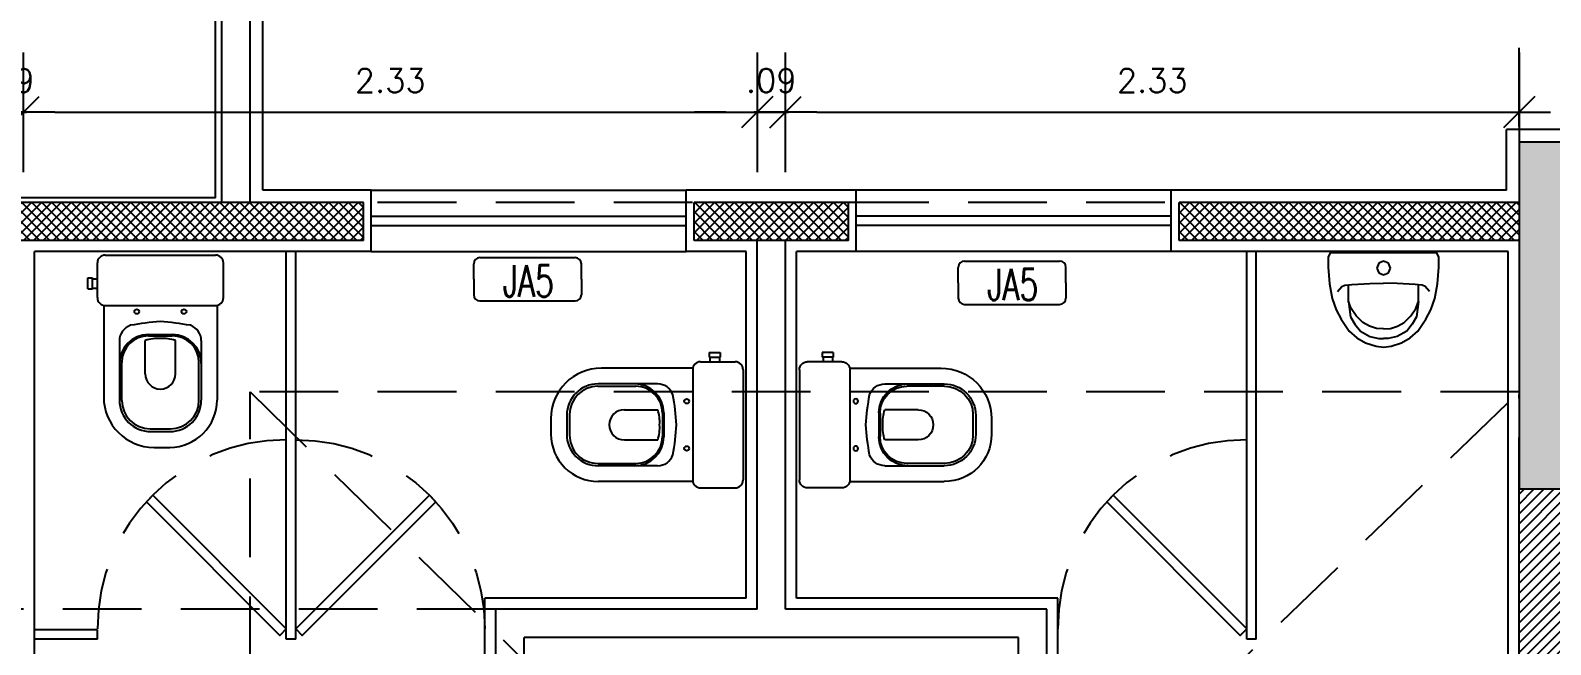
# Model space of a CAD drawing. Header units: millimetres. Extents: x 1658.6 to 1706.6, y -26.2 to 3.6.
# Drawn here: x 1677.317 to 1682.144, y -2.221 to -0.272 of the extents above; entities that cross this region are included whole.
import ezdxf
from ezdxf.enums import TextEntityAlignment as Align

# ---------------------------------------------------------------- set-up
doc = ezdxf.new("R2010")
doc.units = ezdxf.units.MM
doc.linetypes.add('DASHED2', pattern=[0.375, 0.25, -0.125])
doc.linetypes.add('HIDDEN', pattern=[0.375, 0.25, -0.125])
for name, color, linetype in [('COTA', 11, 'Continuous'), ('ESQUADRIA', 2, 'Continuous'), ('ESQUADRIA CT', 2, 'Continuous'), ('HACHURA 1', 8, 'Continuous'), ('HACHURIA', 11, 'Continuous'), ('INDICACOES', 2, 'Continuous'), ('MOBILIA', 4, 'Continuous'), ('PAREDE', 7, 'Continuous'), ('PILAR', 21, 'Continuous'), ('PROJECAO', 1, 'DASHED2'), ('WC', 4, 'Continuous')]:
    doc.layers.add(name, color=color, linetype=linetype)
doc.styles.add('ROMANS', font='romans.shx')
doc.dimstyles.new('Copy of TICK50', dxfattribs={"dimtxt": 0.075, "dimasz": 0.0995, "dimexe": 0.18, "dimexo": 0.0625, "dimgap": 0.063, "dimtad": 1, "dimrnd": 0.005, "dimzin": 4, "dimdsep": 46, "dimtxsty": 'ROMANS', "dimblk1": 'TICK', "dimblk2": 'TICK', "dimsah": 1, "dimcen": 0.09, "dimse1": 1, "dimse2": 1, "dimclrd": 256, "dimclrt": 2, "dimaunit": 1, "dimadec": 4, "dimazin": 0, "dimtfac": 1, "dimtix": 1, "dimtmove": 2, "dimatfit": 3, "dimldrblk": 'TICK', "dimfxl": 0.18, "dimtfillclr": 256, "dimtolj": 1, "dimtzin": 0, "dimlwd": -1, "dimarcsym": 0})

# ---------------------------------------------------------------- blocks, each defined once
blk = doc.blocks.new('IND ESQUADRIAS')
for p, q in [((-0.2564, 0.103), (-0.2564, 0.1762)), ((-0.2266, 0.206), (0.2266, 0.206)), ((0.2564, 0.103), (0.2564, 0.1762)), ((-0.2564, 0.103), (-0.2564, 0.0298)), ((0.2564, 0.103), (0.2564, 0.0298)), ((-0.2266, 0), (0.2266, 0))]:
    blk.add_line(p, q)
for centre, start, end in [((-0.2266, 0.1762), 90, 180), ((0.2266, 0.1762), 0, 90), ((-0.2266, 0.0298), 180, 270), ((0.2266, 0.0298), 270, 0)]:
    blk.add_arc(centre, 0.0298, start, end)
at = {"linetype": 'ByBlock', "style": 'ROMANS', "width": 0.7}
blk.add_attdef('P01', text='', height=0.15, dxfattribs=at).set_placement((0.0041, -0.0248), align=Align.BOTTOM_CENTER)
blk = doc.blocks.new('TICK')
at = {"layer": 'COTA'}
for p, q in [((0, 1.908), (0, -1.908)), ((-1, 0), (1, 0))]:
    blk.add_line(p, q, dxfattribs=at)
at = {"layer": 'COTA', "color": 2}
blk.add_line((0.5, 0.5), (-0.5, -0.5), dxfattribs=at)
blk = doc.blocks.new('*D74')
at = {"layer": 'COTA'}
blk.add_line((1676.8003, -2.298), (1676.8003, -4.124), dxfattribs=at)
at = {"layer": 'Defpoints', "color": 0}
for p in [(1678.8844, -2.1985), (1676.8003, -4.2235), (1678.2294, -4.2235)]:
    blk.add_point(p, dxfattribs=at)
at = {"layer": 'COTA', "xscale": 0.0995, "yscale": 0.0995, "zscale": 0.0995}
for p, rotation in [((1676.8003, -2.1985), 90), ((1676.8003, -4.2235), 270)]:
    blk.add_blockref('TICK', p, dxfattribs=dict(at, rotation=rotation))
at = {"layer": 'COTA', "color": 2, "insert": (1676.6998, -3.211), "char_height": 0.075, "attachment_point": 5, "rotation": 90, "style": 'ROMANS'}
blk.add_mtext('\\A1;2.03', dxfattribs=at)
blk = doc.blocks.new('*D73')
at = {"layer": 'COTA'}
for p, q in [((1676.8003, -2.009), (1676.8003, -1.9095)), ((1676.8003, -2.1085), (1676.8003, -2.1985)), ((1676.8003, -2.298), (1676.8003, -2.3975))]:
    blk.add_line(p, q, dxfattribs=at)
at = {"layer": 'Defpoints', "color": 0}
for p in [(1678.7944, -2.1085), (1676.8003, -2.1985), (1678.8844, -2.1985)]:
    blk.add_point(p, dxfattribs=at)
at = {"layer": 'COTA', "xscale": 0.0995, "yscale": 0.0995, "zscale": 0.0995}
for p, rotation in [((1676.8003, -2.1085), 270), ((1676.8003, -2.1985), 90)]:
    blk.add_blockref('TICK', p, dxfattribs=dict(at, rotation=rotation))
at = {"layer": 'COTA', "color": 2, "insert": (1676.6998, -2.1535), "char_height": 0.075, "attachment_point": 5, "rotation": 90, "style": 'ROMANS'}
blk.add_mtext('\\A1;.09', dxfattribs=at)
blk = doc.blocks.new('*D72')
at = {"layer": 'COTA'}
blk.add_line((1676.8003, -1.038), (1676.8003, -2.009), dxfattribs=at)
at = {"layer": 'Defpoints', "color": 0}
for p in [(1677.2044, -0.9385), (1676.8003, -2.1085), (1678.7944, -2.1085)]:
    blk.add_point(p, dxfattribs=at)
at = {"layer": 'COTA', "xscale": 0.0995, "yscale": 0.0995, "zscale": 0.0995}
for p, rotation in [((1676.8003, -0.9385), 90), ((1676.8003, -2.1085), 270)]:
    blk.add_blockref('TICK', p, dxfattribs=dict(at, rotation=rotation))
at = {"layer": 'COTA', "color": 2, "insert": (1676.6998, -1.5235), "char_height": 0.075, "attachment_point": 5, "rotation": 90, "style": 'ROMANS'}
blk.add_mtext('\\A1;1.17', dxfattribs=at)
blk = doc.blocks.new('*D70')
at = {"layer": 'COTA'}
blk.add_line((1676.8003, 1.6125), (1676.8003, -0.719), dxfattribs=at)
at = {"layer": 'Defpoints', "color": 0}
for p in [(1677.9244, 1.712), (1676.8003, -0.8185), (1677.2044, -0.8185)]:
    blk.add_point(p, dxfattribs=at)
at = {"layer": 'COTA', "xscale": 0.0995, "yscale": 0.0995, "zscale": 0.0995}
for p, rotation in [((1676.8003, 1.712), 90), ((1676.8003, -0.8185), 270)]:
    blk.add_blockref('TICK', p, dxfattribs=dict(at, rotation=rotation))
at = {"layer": 'COTA', "color": 2, "insert": (1676.6998, 0.4468), "char_height": 0.075, "attachment_point": 5, "rotation": 90, "style": 'ROMANS'}
blk.add_mtext('\\A1;2.53', dxfattribs=at)
blk = doc.blocks.new('*D60')
at = {"layer": 'COTA'}
blk.add_line((1679.8139, -0.5317), (1681.9449, -0.5317), dxfattribs=at)
at = {"layer": 'Defpoints', "color": 0}
for p in [(1682.0444, -0.5317), (1682.0444, -0.8185), (1679.7144, -0.9385)]:
    blk.add_point(p, dxfattribs=at)
at = {"layer": 'COTA', "xscale": 0.0995, "yscale": 0.0995, "zscale": 0.0995, "rotation": 180}
blk.add_blockref('TICK', (1679.7144, -0.5317), dxfattribs=at)
at = {"layer": 'COTA', "xscale": 0.0995, "yscale": 0.0995, "zscale": 0.0995}
blk.add_blockref('TICK', (1682.0444, -0.5317), dxfattribs=at)
at = {"layer": 'COTA', "color": 2, "insert": (1680.8794, -0.4312), "char_height": 0.075, "attachment_point": 5, "style": 'ROMANS'}
blk.add_mtext('\\A1;2.33', dxfattribs=at)
blk = doc.blocks.new('*D59')
at = {"layer": 'COTA'}
for p, q in [((1679.5249, -0.5317), (1679.4254, -0.5317)), ((1679.6244, -0.5317), (1679.7144, -0.5317)), ((1679.8139, -0.5317), (1679.9134, -0.5317))]:
    blk.add_line(p, q, dxfattribs=at)
at = {"layer": 'Defpoints', "color": 0}
for p in [(1679.7144, -0.5317), (1679.6244, -0.9385), (1679.7144, -0.9385)]:
    blk.add_point(p, dxfattribs=at)
at = {"layer": 'COTA', "xscale": 0.0995, "yscale": 0.0995, "zscale": 0.0995}
blk.add_blockref('TICK', (1679.6244, -0.5317), dxfattribs=at)
at = {"layer": 'COTA', "xscale": 0.0995, "yscale": 0.0995, "zscale": 0.0995, "rotation": 180}
blk.add_blockref('TICK', (1679.7144, -0.5317), dxfattribs=at)
at = {"layer": 'COTA', "color": 2, "insert": (1679.6694, -0.4312), "char_height": 0.075, "attachment_point": 5, "style": 'ROMANS'}
blk.add_mtext('\\A1;.09', dxfattribs=at)
blk = doc.blocks.new('*D58')
at = {"layer": 'COTA'}
blk.add_line((1677.3939, -0.5317), (1679.5249, -0.5317), dxfattribs=at)
at = {"layer": 'Defpoints', "color": 0}
for p in [(1679.6244, -0.5317), (1677.2944, -0.9385), (1679.6244, -0.9385)]:
    blk.add_point(p, dxfattribs=at)
at = {"layer": 'COTA', "xscale": 0.0995, "yscale": 0.0995, "zscale": 0.0995, "rotation": 180}
blk.add_blockref('TICK', (1677.2944, -0.5317), dxfattribs=at)
at = {"layer": 'COTA', "xscale": 0.0995, "yscale": 0.0995, "zscale": 0.0995}
blk.add_blockref('TICK', (1679.6244, -0.5317), dxfattribs=at)
at = {"layer": 'COTA', "color": 2, "insert": (1678.4594, -0.4312), "char_height": 0.075, "attachment_point": 5, "style": 'ROMANS'}
blk.add_mtext('\\A1;2.33', dxfattribs=at)
blk = doc.blocks.new('*D57')
at = {"layer": 'COTA'}
for p, q in [((1677.1049, -0.5317), (1677.0054, -0.5317)), ((1677.2044, -0.5317), (1677.2944, -0.5317)), ((1677.3939, -0.5317), (1677.4934, -0.5317))]:
    blk.add_line(p, q, dxfattribs=at)
at = {"layer": 'Defpoints', "color": 0}
for p in [(1677.2944, -0.5317), (1677.2044, -0.9385), (1677.2944, -0.9385)]:
    blk.add_point(p, dxfattribs=at)
at = {"layer": 'COTA', "xscale": 0.0995, "yscale": 0.0995, "zscale": 0.0995}
blk.add_blockref('TICK', (1677.2044, -0.5317), dxfattribs=at)
at = {"layer": 'COTA', "xscale": 0.0995, "yscale": 0.0995, "zscale": 0.0995, "rotation": 180}
blk.add_blockref('TICK', (1677.2944, -0.5317), dxfattribs=at)
at = {"layer": 'COTA', "color": 2, "insert": (1677.2494, -0.4312), "char_height": 0.075, "attachment_point": 5, "style": 'ROMANS'}
blk.add_mtext('\\A1;.09', dxfattribs=at)
blk = doc.blocks.new('*D28')
at = {"layer": 'COTA'}
for p, q in [((1681.9449, 2.321), (1681.8454, 2.321)), ((1682.0444, 2.321), (1682.2444, 2.321)), ((1682.3439, 2.321), (1682.4434, 2.321))]:
    blk.add_line(p, q, dxfattribs=at)
at = {"layer": 'Defpoints', "color": 0}
for p in [(1682.2444, 2.321), (1682.0444, -0.5768), (1682.2444, -0.8268)]:
    blk.add_point(p, dxfattribs=at)
at = {"layer": 'COTA', "xscale": 0.0995, "yscale": 0.0995, "zscale": 0.0995}
blk.add_blockref('TICK', (1682.0444, 2.321), dxfattribs=at)
at = {"layer": 'COTA', "xscale": 0.0995, "yscale": 0.0995, "zscale": 0.0995, "rotation": 180}
blk.add_blockref('TICK', (1682.2444, 2.321), dxfattribs=at)
at = {"layer": 'COTA', "color": 2, "insert": (1682.1444, 2.4215), "char_height": 0.075, "attachment_point": 5, "style": 'ROMANS'}
blk.add_mtext('\\A1;.20', dxfattribs=at)
blk = doc.blocks.new('*D49')
at = {"layer": 'COTA'}
blk.add_line((1678.1139, 2.321), (1681.9449, 2.321), dxfattribs=at)
at = {"layer": 'Defpoints', "color": 0}
for p in [(1682.0444, 2.321), (1678.0144, 1.802), (1682.0444, -0.5768)]:
    blk.add_point(p, dxfattribs=at)
at = {"layer": 'COTA', "xscale": 0.0995, "yscale": 0.0995, "zscale": 0.0995, "rotation": 180}
blk.add_blockref('TICK', (1678.0144, 2.321), dxfattribs=at)
at = {"layer": 'COTA', "xscale": 0.0995, "yscale": 0.0995, "zscale": 0.0995}
blk.add_blockref('TICK', (1682.0444, 2.321), dxfattribs=at)
at = {"layer": 'COTA', "color": 2, "insert": (1680.0294, 2.4215), "char_height": 0.075, "attachment_point": 5, "style": 'ROMANS'}
blk.add_mtext('\\A1;4.03', dxfattribs=at)
blk = doc.blocks.new('P60')
at = {"layer": 'ESQUADRIA CT'}
blk.add_lwpolyline([(-0.4444, 0.4031), (-0.4243, 0.4243), (0, 0), (-0.0206, -0.0206), (-0.4444, 0.4031)], dxfattribs=at)
at = {"layer": 'ESQUADRIA CT', "color": 1, "linetype": 'HIDDEN'}
blk.add_arc((0, 0), 0.6, 90, 180, dxfattribs=at)
blk = doc.blocks.new('bacia-acop-voug-pl')
at = {"layer": 'MOBILIA'}
for p, q in [((-0.175, 0), (0.175, 0)), ((-0.2, -0.135), (-0.2, -0.025)), ((0.2, -0.135), (0.2, -0.025)), ((-0.23, -0.1075), (-0.23, -0.0725)), ((-0.23, -0.0725), (-0.215, -0.0725)), ((-0.215, -0.1075), (-0.215, -0.0725)), ((-0.215, -0.075), (-0.2, -0.075)), ((-0.23, -0.1075), (-0.215, -0.1075)), ((-0.215, -0.105), (-0.2, -0.105)), ((-0.18, -0.1595), (-0.18, -0.45)), ((-0.175, -0.16), (0.175, -0.16)), ((0.18, -0.1595), (0.18, -0.46)), ((-0.13, -0.2713), (-0.13, -0.344)), ((-0.048, -0.377), (-0.048, -0.2711)), ((-0.038, -0.252), (0.038, -0.252)), ((-0.0375, -0.256), (0.0375, -0.256)), ((0.048, -0.377), (0.048, -0.2711)), ((0.13, -0.2713), (0.13, -0.344)), ((-0.13, -0.344), (-0.13, -0.46)), ((-0.1225, -0.461), (-0.1225, -0.341)), ((0.1225, -0.461), (0.1225, -0.341)), ((0.13, -0.344), (0.13, -0.46)), ((-0.0325, -0.551), (0.0325, -0.551)), ((-0.03, -0.56), (0.03, -0.56)), ((-0.02, -0.61), (0.03, -0.61))]:
    blk.add_line(p, q, dxfattribs=at)
for centre in [(-0.075, -0.179), (0.075, -0.179)]:
    blk.add_circle(centre, 0.0075, dxfattribs=at)
for centre, radius, start, end in [((-0.175, -0.025), 0.025, 90, 180), ((0.175, -0.025), 0.025, 0, 90), ((-0.175, -0.135), 0.025, 180, 270), ((0.175, -0.135), 0.025, 270, 0), ((-0.0781, -0.2717), 0.0519, 109.3784, 179.5279), ((0.0557, -1.0556), 0.8464, 93.7724, 100.2788), ((-0.0557, -1.0556), 0.8464, 79.7212, 86.2276), ((0.0781, -0.2717), 0.0519, 0.4721, 70.6216), ((-0.038, -0.344), 0.092, 90, 180), ((-0.0375, -0.341), 0.085, 90, 180), ((-0.0088, -0.3882), 0.1235, 85.9075, 108.4979), ((0.0088, -0.3882), 0.1235, 71.5021, 94.0925), ((0.0375, -0.341), 0.085, 0, 90), ((0.038, -0.344), 0.092, 0, 90), ((0, -0.377), 0.048, 180, 0), ((-0.02, -0.45), 0.16, 180, 270), ((-0.03, -0.46), 0.1, 180, 270), ((-0.0325, -0.461), 0.09, 180, 270), ((0.03, -0.46), 0.15, 270, 0), ((0.03, -0.46), 0.1, 270, 0), ((0.0325, -0.461), 0.09, 270, 0)]:
    blk.add_arc(centre, radius, start, end, dxfattribs=at)
blk = doc.blocks.new('bbbb')
for p, q in [((322.9919, 362.36), (322.9864, 362.3468)), ((323.0051, 362.3655), (322.9919, 362.36)), ((323.0184, 362.36), (323.0051, 362.3655)), ((323.0239, 362.3468), (323.0184, 362.36)), ((322.9864, 362.3468), (322.9919, 362.3335)), ((322.9919, 362.3335), (323.0051, 362.3281)), ((323.0051, 362.3281), (323.0184, 362.3335)), ((323.0184, 362.3335), (323.0239, 362.3468)), ((322.8786, 362.2824), (322.8902, 362.2959)), ((322.8902, 362.2959), (322.8988, 362.2997)), ((322.8988, 362.2997), (322.9181, 362.3016)), ((322.9085, 362.2545), (322.9085, 362.3007)), ((322.9181, 362.3016), (322.9671, 362.3045)), ((322.9671, 362.3045), (323.0051, 362.3051)), ((323.0431, 362.3045), (323.0051, 362.3051)), ((323.0922, 362.3016), (323.0431, 362.3045)), ((323.1114, 362.2997), (323.0922, 362.3016)), ((323.1018, 362.2545), (323.1018, 362.3007)), ((323.1201, 362.2959), (323.1114, 362.2997)), ((323.1316, 362.2824), (323.1201, 362.2959)), ((322.9162, 362.2353), (322.9085, 362.2545)), ((322.9085, 362.2545), (322.9142, 362.2123)), ((322.9296, 362.2151), (322.9162, 362.2353)), ((323.0806, 362.2151), (323.0941, 362.2353)), ((323.0941, 362.2353), (323.1018, 362.2545)), ((323.1018, 362.2545), (323.096, 362.2123)), ((322.9142, 362.2123), (322.9258, 362.1921)), ((322.9258, 362.1921), (322.9412, 362.1729)), ((322.9479, 362.1969), (322.9296, 362.2151)), ((322.9662, 362.1863), (322.9479, 362.1969)), ((323.0441, 362.1863), (323.0623, 362.1969)), ((323.0623, 362.1969), (323.0806, 362.2151)), ((323.0845, 362.1921), (323.0691, 362.1729)), ((323.096, 362.2123), (323.0845, 362.1921)), ((322.9412, 362.1729), (322.9671, 362.1584)), ((322.9854, 362.1805), (322.9662, 362.1863)), ((322.9671, 362.1584), (322.9922, 362.1527)), ((323.0051, 362.1792), (322.9854, 362.1805)), ((322.9922, 362.1527), (323.0051, 362.1522)), ((323.0051, 362.1792), (323.0248, 362.1805)), ((323.0181, 362.1527), (323.0051, 362.1522)), ((323.0431, 362.1584), (323.0181, 362.1527)), ((323.0248, 362.1805), (323.0441, 362.1863)), ((323.0691, 362.1729), (323.0431, 362.1584))]:
    blk.add_line(p, q)
blk.add_lwpolyline([(323.0051, 362.1289), (323.0258, 362.1315), (323.0547, 362.1402), (323.0787, 362.1546), (323.0999, 362.1729), (323.122, 362.2055), (323.1355, 362.2315), (323.147, 362.2632), (323.1537, 362.3036), (323.1576, 362.3487), (323.1576, 362.3766), (323.1518, 362.3889), (323.0051, 362.3889), (322.8584, 362.3889), (322.8526, 362.3766), (322.8526, 362.3487), (322.8565, 362.3036), (322.8632, 362.2632), (322.8748, 362.2315), (322.8883, 362.2055), (322.9104, 362.1729), (322.9316, 362.1546), (322.9556, 362.1402), (322.9845, 362.1315)], close=True)
blk = doc.blocks.new('ESTRUTURA(20-03-2019)')
at = {"layer": 'HACHURA 1'}
h = blk.add_hatch(dxfattribs=at)
h.set_pattern_fill('GRAVEL', color=256, scale=0.007, style=0)
h.set_pattern_definition([(228.0128, (-1645.26804, 13.482989), (-1.42240120861, -1.60020196627), [0.02392047, -2.368135]), (184.9697, (-1645.2840424, 13.465209), (2.133603451433, 0.177798745277), [0.04104835, -4.06378]), (132.5104, (-1645.324936, 13.461653), (1.77799870628, -1.95580191047), [0.02894374, -2.865429]), (267.2737, (-1645.394278, 13.417203), (0.17779922796, 3.555998855736), [0.03738035, -3.700648]), (292.8337, (-1645.396056, 13.379865), (-0.889002523885, 2.133601213104), [0.03665438, -3.628786]), (357.2737, (-1645.381832, 13.346083), (-3.555998855736, 0.17779922796), [0.03738035, -3.700648]), (37.6942, (-1645.3444944, 13.344305), (-2.311401460287, -1.77799841499), [0.04943358, -4.893917]), (72.2553, (-1645.3053784, 13.374531), (1.244602489583, 3.911601134423), [0.0466704, -4.620371]), (121.4296, (-1645.291154, 13.418981), (-1.42240036647, 2.3113972812), [0.03750691, -3.713185]), (175.2364, (-1645.310712, 13.450985), (1.95579846371, -0.17779833139), [0.04281991, -2.098173]), (222.3974, (-1645.3533844, 13.4545413), (-2.133600064207, -1.955797455545), [0.05537546, -5.482176]), (138.8141, (-1645.218256, 13.415425), (-1.2445992072, 1.066798359), [0.01890035, -1.871142]), (171.4692, (-1645.23248, 13.427871), (2.31139647169, -0.355600896003), [0.03595774, -3.559822]), (225, (-1645.26804, 13.4332), (-4e-17, -0.177799879), [0.02514463, -0.2263023]), (203.1986, (-1645.280486, 13.454541), (0.8890029978, 0.3556015592), [0.01354087, -1.340542]), (291.8014, (-1645.292932, 13.449207), (-0.1778001247, 0.5334003436), [0.01914962, -0.938336]), (30.9638, (-1645.28582, 13.431427), (0.53339943684, 0.3556002771), [0.0311024, -1.005641]), (161.5651, (-1645.25915, 13.44743), (0.3556001623, -0.1777997356), [0.02249009, -0.539763]), (16.3895, (-1645.396056, 13.449207), (1.77800098098, 0.5333988905), [0.03150616, -3.119116]), (70.3462, (-1645.36583, 13.458097), (-0.71119801821, -1.9557972342), [0.02643193, -2.616754]), (293.1986, (-1645.25915, 13.48299), (-0.3556015592, 0.8890029978), [0.0270816, -1.327004]), (343.6105, (-1645.248482, 13.458097), (-1.77800098098, 0.5333988905), [0.03150616, -3.119116]), (339.444, (-1645.396056, 13.338971), (-0.8890011035, 0.35559956852), [0.03038245, -1.488739]), (294.7751, (-1645.367608, 13.328303), (-0.88899792825, 1.95579909183), [0.02545704, -2.520252]), (66.8014, (-1645.257372, 13.30519), (0.3556015592, 0.8890029978), [0.0270816, -1.327004]), (17.354, (-1645.246704, 13.330081), (-2.31140012473, -0.71119892729), [0.02980481, -2.950668]), (69.444, (-1645.344494, 13.30519), (-0.35559956852, -0.8890011035), [0.01519126, -1.503936]), (101.3099, (-1645.26804, 13.30519), (-0.1777991224, 0.7111977223), [0.00906605, -0.89754]), (165.9638, (-1645.26982, 13.31408), (0.5334003748, -0.1777996923), [0.03665438, -0.6964335]), (186.009, (-1645.305378, 13.322969), (1.77799737811, 0.1777995848), [0.03396869, -3.362898]), (303.6901, (-1645.28582, 13.415425), (-0.177800061, 0.355599657), [0.02564268, -0.6154246]), (353.1572, (-1645.2715964, 13.394089), (3.022601249965, -0.355601592616), [0.04476899, -4.43212]), (60.9454, (-1645.227146, 13.388755), (-0.7111983456, -1.24459703276), [0.01830556, -1.812258]), (90, (-1645.21826, 13.40476), (-0.1778, 0.1778), [0.010668, -0.167132]), (120.2564, (-1645.308934, 13.328303), (0.71119849268, -1.24459937227), [0.02470069, -2.445373]), (48.0128, (-1645.32138, 13.349639), (1.42240120861, 1.60020196627), [0.04784101, -2.344216]), (0, (-1645.28938, 13.3852), (0.1778, 0.1778), [0.046228, -0.131572]), (325.3048, (-1645.243148, 13.385199), (-1.77799691937, 1.244600118334), [0.0281127, -2.783151]), (254.0546, (-1645.220034, 13.369197), (-0.17780045358, -0.71120169422), [0.02588803, -1.268519]), (207.646, (-1645.2271464, 13.344305), (-3.37819881343, -1.77800111823), [0.04215015, -4.172875]), (175.4261, (-1645.2644844, 13.324747), (-2.311400532332, 0.177799139785), [0.04459203, -4.414606]), (175.4261, (-1645.2644844, 13.324747), (-2.311400532332, 0.177799139785), [0.04459203, -4.414606])])
h.paths.add_polyline_path([(-15.85, 13.1716), (-18.06, 13.1716), (-18.06, 12.0716), (-17.86, 12.0716), (-17.86, 12.3716), (-17.86, 12.9716), (-15.85, 12.9716)])
at = {"layer": 'PILAR'}
blk.add_lwpolyline([(-15.85, 13.1716), (-18.06, 13.1716), (-18.06, 12.0716), (-17.86, 12.0716), (-17.86, 12.9716), (-15.85, 12.9716), (-15.85, 13.1716)], dxfattribs=at)
at = {"layer": 'PROJECAO', "color": 11}
for p, q in [((-22.09, 12.98), (-22.09, 15.6005)), ((-18.06, 12.98), (-22.09, 12.98)), ((-18.06, 12.38), (-22.09, 12.38)), ((-22.09, 8.48), (-22.09, 12.38)), ((-22.09, 12.38), (-18.11, 8.48)), ((-22.05, 8.52), (-18.06, 12.38)), ((-18.06, 10.86), (-18.06, 12.3716))]:
    blk.add_line(p, q, dxfattribs=at)

msp = doc.modelspace()

# ---------------------------------------------------------------- hatches: boundary and pattern name
at = {"layer": 'HACHURA 1'}
h = msp.add_hatch(dxfattribs=at)
h.set_pattern_fill('ANSI37', color=256, scale=0.007, style=0)
h.set_pattern_definition([(45, (114.639626, 43.499486), (-0.0157154482, 0.0157154482), []), (135, (114.639626, 43.499486), (-0.0157154482, -0.0157154482), [])])
h.paths.add_polyline_path([(1668.1444, 0.2215), (1667.9544, 0.2215), (1667.9544, 0.1015), (1668.1444, 0.1015)])
h.paths.add_polyline_path([(1669.9744, 0.2215), (1668.9944, 0.2215), (1668.9944, 0.1015), (1669.9744, 0.1015)])
h.paths.add_polyline_path([(1679.9144, -0.8185), (1679.4244, -0.8185), (1679.4244, -0.9385), (1679.9144, -0.9385)])
h.paths.add_polyline_path([(1682.0444, -0.8185), (1680.9644, -0.8185), (1680.9644, -0.9385), (1682.0444, -0.9385)])
h.paths.add_polyline_path([(1678.3744, -0.8185), (1677.2044, -0.8185), (1677.2044, -0.9385), (1678.3744, -0.9385)])
h = msp.add_hatch(dxfattribs=at)
h.set_pattern_fill('ANSI31', color=256, scale=0.007, style=0)
h.set_pattern_definition([(45, (165.067812, 77.560859), (-0.0157154482, 0.0157154482), [])])
h.paths.add_polyline_path([(1685.0944, -0.6268), (1684.8044, -0.6268), (1684.8044, -0.8268), (1684.9544, -0.8268), (1684.9544, -3.7068), (1685.5044, -3.7068), (1685.5044, -4.0368), (1685.6444, -4.0368), (1685.6444, -3.5668), (1685.0944, -3.5668)])
h.paths.add_polyline_path([(1689.0944, -0.8268), (1688.9544, -0.8268), (1688.9544, -1.301), (1689.0944, -1.301)])
h.paths.add_polyline_path([(1689.0944, -2.331), (1688.9544, -2.331), (1688.9544, -3.421), (1689.0944, -3.421)])
h.paths.add_polyline_path([(1689.0944, -4.451), (1688.9544, -4.451), (1688.9544, -4.9252), (1689.0944, -4.9252)])
h.paths.add_polyline_path([(1689.0944, -5.1252), (1688.9544, -5.1252), (1688.9544, -5.4385), (1689.0944, -5.4385)])
h.paths.add_polyline_path([(1691.0644, -0.8268), (1690.9244, -0.8268), (1690.9244, -1.301), (1691.0644, -1.301)])
h.paths.add_polyline_path([(1691.0644, -2.331), (1690.9244, -2.331), (1690.9244, -3.421), (1691.0644, -3.421)])
h.paths.add_polyline_path([(1691.0644, -4.451), (1690.9244, -4.451), (1690.9244, -4.9252), (1691.0644, -4.9252)])
h.paths.add_polyline_path([(1691.0644, -5.1252), (1690.9244, -5.1252), (1690.9244, -5.4385), (1691.0644, -5.4385)])
h.paths.add_polyline_path([(1683.7244, -2.0568), (1683.4744, -2.0568), (1683.4744, -3.7068), (1683.7244, -3.7068)])
h.paths.add_polyline_path([(1687.0144, -5.4385), (1687.0144, -5.1252), (1686.8744, -5.1252), (1686.8744, -5.2985), (1686.8344, -5.2985), (1686.8344, -5.4385)])
h.paths.add_polyline_path([(1682.2444, -1.7268), (1682.0444, -1.7268), (1682.0444, -2.9385), (1682.2444, -2.9385)])
h.paths.add_polyline_path([(1686.8744, -2.8118), (1687.0744, -2.8118), (1687.0744, -1.8268), (1686.8744, -1.8268)])

# ---------------------------------------------------------------- linework, layer by layer
at = {"layer": 'COTA', "linetype": 'HIDDEN'}
for p, q in [((1682.0444, -0.5768), (1682.0444, 2.1312)), ((1678.7944, -2.1085), (1676.9901, -2.1085))]:
    msp.add_line(p, q, dxfattribs=at)
at = {"layer": 'ESQUADRIA', "color": 1}
for p, q in [((1678.3994, -0.7785), (1679.3994, -0.7785)), ((1680.9394, -0.7785), (1679.9394, -0.7785)), ((1678.3994, -0.9735), (1679.3994, -0.9735)), ((1680.9394, -0.9735), (1679.9394, -0.9735))]:
    msp.add_line(p, q, dxfattribs=at)
at = {"layer": 'ESQUADRIA'}
for p, q in [((1678.3994, -0.861), (1679.3994, -0.861)), ((1680.9394, -0.861), (1679.9394, -0.861)), ((1678.3994, -0.891), (1679.3994, -0.891)), ((1680.9394, -0.891), (1679.9394, -0.891)), ((1678.1294, -2.2035), (1678.1294, -0.9735)), ((1678.1594, -2.2035), (1678.1594, -0.9735)), ((1681.1794, -2.2035), (1681.1794, -0.9735)), ((1681.2094, -2.2035), (1681.2094, -0.9735)), ((1677.5294, -2.1735), (1677.3294, -2.1735)), ((1677.5294, -2.2035), (1677.3294, -2.2035)), ((1677.5294, -2.2035), (1677.5294, -2.1735)), ((1678.1594, -2.2035), (1678.1294, -2.2035)), ((1681.2094, -2.2035), (1681.1794, -2.2035))]:
    msp.add_line(p, q, dxfattribs=at)
at = {"layer": 'HACHURIA'}
for p, q in [((1678.0544, -0.7785), (1678.0544, 1.842)), ((1677.9044, -0.8035), (1677.9044, 1.697)), ((1684.2794, -0.5868), (1682.0044, -0.5868)), ((1682.0044, -0.7785), (1682.0044, -0.5868)), ((1677.9044, -0.8035), (1677.1894, -0.8035)), ((1678.3994, -0.7785), (1678.0544, -0.7785)), ((1678.3994, -0.9735), (1678.3994, -0.7785)), ((1679.3994, -0.9735), (1679.3994, -0.7785)), ((1679.9394, -0.7785), (1679.3994, -0.7785)), ((1679.9394, -0.9735), (1679.9394, -0.7785)), ((1680.9394, -0.9735), (1680.9394, -0.7785)), ((1682.0044, -0.7785), (1680.9394, -0.7785)), ((1677.3294, -5.3135), (1677.3294, -0.9735)), ((1678.3994, -0.9735), (1677.3294, -0.9735)), ((1679.5894, -0.9735), (1679.3994, -0.9735)), ((1679.5894, -2.0735), (1679.5894, -0.9735)), ((1679.7494, -2.0735), (1679.7494, -0.9735)), ((1679.9394, -0.9735), (1679.7494, -0.9735)), ((1682.0094, -0.9735), (1680.9394, -0.9735)), ((1682.0094, -2.908), (1682.0094, -0.9735)), ((1678.7594, -4.1885), (1678.7594, -2.0735)), ((1679.5894, -2.0735), (1678.7594, -2.0735)), ((1680.5794, -2.0735), (1679.7494, -2.0735)), ((1680.5794, -4.1885), (1680.5794, -2.0735))]:
    msp.add_line(p, q, dxfattribs=at)
at = {"layer": 'PAREDE'}
for p, q in [((1677.9244, -0.8185), (1677.9244, 0.712)), ((1678.0144, -0.8185), (1678.0144, 0.712)), ((1677.8944, -0.8185), (1677.2044, -0.8185)), ((1678.3744, -0.8185), (1677.8944, -0.8185)), ((1678.3744, -0.9385), (1678.3744, -0.8185)), ((1679.4244, -0.9385), (1679.4244, -0.8185)), ((1679.9394, -0.8185), (1679.4244, -0.8185)), ((1679.9144, -0.9385), (1679.9144, -0.8185)), ((1680.9644, -0.9385), (1680.9644, -0.8185)), ((1682.0444, -0.8185), (1680.9644, -0.8185)), ((1678.3744, -0.9385), (1677.2044, -0.9385)), ((1679.9144, -0.9385), (1679.4244, -0.9385)), ((1679.6244, -2.1085), (1679.6244, -0.9385)), ((1679.7144, -2.1085), (1679.7144, -0.9385)), ((1682.0444, -0.9385), (1680.9644, -0.9385)), ((1682.0444, -2.9385), (1682.0444, -1.7268)), ((1679.6244, -2.1085), (1678.7944, -2.1085)), ((1678.7944, -4.2235), (1678.7944, -2.1085)), ((1680.5444, -2.1085), (1679.7144, -2.1085)), ((1680.5444, -4.2235), (1680.5444, -2.1085)), ((1680.4544, -2.1985), (1678.8844, -2.1985)), ((1678.8844, -4.2235), (1678.8844, -2.1985)), ((1680.4544, -4.2235), (1680.4544, -2.1985))]:
    msp.add_line(p, q, dxfattribs=at)

# ---------------------------------------------------------------- block references
at = {"layer": 'ESQUADRIA'}
for p in [(1678.1294, -2.1709), (1681.1794, -2.1709)]:
    msp.add_blockref('P60', p, dxfattribs=at)
at = {"layer": 'ESQUADRIA', "xscale": -1}
msp.add_blockref('P60', (1678.1594, -2.1709), dxfattribs=at)
at = {"layer": 'INDICACOES', "xscale": 0.6666666666666666, "yscale": 0.6666666666666666, "zscale": 0.6666666666666666}
for p in [(1678.8954, -1.1304), (1680.4342, -1.1415)]:
    msp.add_blockref('IND ESQUADRIAS', p, dxfattribs=at).add_auto_attribs({'P01': 'JA5'})
at = {"layer": 'PAREDE'}
msp.add_blockref('ESTRUTURA(20-03-2019)', (1700.1044, -13.7985), dxfattribs=at)
at = {"layer": 'WC'}
msp.add_blockref('bacia-acop-voug-pl', (1677.7294, -0.985), dxfattribs=at)
at = {"layer": 'WC', "xscale": 1.151664616399102, "yscale": 1.151664616399102, "zscale": 1.151664616399102}
msp.add_blockref('bbbb', (1309.6203, -418.3279), dxfattribs=at)
at = {"layer": 'WC', "rotation": 270}
msp.add_blockref('bacia-acop-voug-pl', (1679.5799, -1.5235), dxfattribs=at)
at = {"layer": 'WC', "xscale": -1, "rotation": 90}
msp.add_blockref('bacia-acop-voug-pl', (1679.759, -1.5235), dxfattribs=at)

# ---------------------------------------------------------------- dimensions: what is measured, and where the dimension line sits
at = {"layer": 'COTA'}
for base, p1, p2, picture, middle in [((1682.0444, 2.321), (1678.0144, 1.802), (1682.0444, -0.5768), '*D49', (1680.0294, 2.4215)), ((1682.2444, 2.321), (1682.0444, -0.5768), (1682.2444, -0.8268), '*D28', (1682.1444, 2.4215)), ((1677.2944, -0.5317), (1677.2044, -0.9385), (1677.2944, -0.9385), '*D57', (1677.2494, -0.4312)), ((1679.6244, -0.5317), (1677.2944, -0.9385), (1679.6244, -0.9385), '*D58', (1678.4594, -0.4312)), ((1679.7144, -0.5317), (1679.6244, -0.9385), (1679.7144, -0.9385), '*D59', (1679.6694, -0.4312)), ((1682.0444, -0.5317), (1679.7144, -0.9385), (1682.0444, -0.8185), '*D60', (1680.8794, -0.4312))]:
    dim = msp.add_linear_dim(base=base, p1=p1, p2=p2, dimstyle='Copy of TICK50', dxfattribs=at)
    dim.commit()
    dim.dimension.update_dxf_attribs({"geometry": picture, "text_midpoint": middle})
for base, p1, p2, picture, middle in [((1676.8003, -0.8185), (1677.9244, 1.712), (1677.2044, -0.8185), '*D70', (1676.6998, 0.4468)), ((1676.8003, -2.1085), (1677.2044, -0.9385), (1678.7944, -2.1085), '*D72', (1676.6998, -1.5235)), ((1676.8003, -2.1985), (1678.7944, -2.1085), (1678.8844, -2.1985), '*D73', (1676.6998, -2.1535)), ((1676.8002947623, -4.2234583672), (1678.8844471517, -2.1984583672), (1678.2294471517, -4.2234583672), '*D74', (1676.6997947623, -3.2109583672))]:
    dim = msp.add_linear_dim(base=base, p1=p1, p2=p2, angle=90, dimstyle='Copy of TICK50', dxfattribs=at)
    dim.commit()
    dim.dimension.update_dxf_attribs({"geometry": picture, "text_midpoint": middle})

doc.saveas('drawing.dxf')
